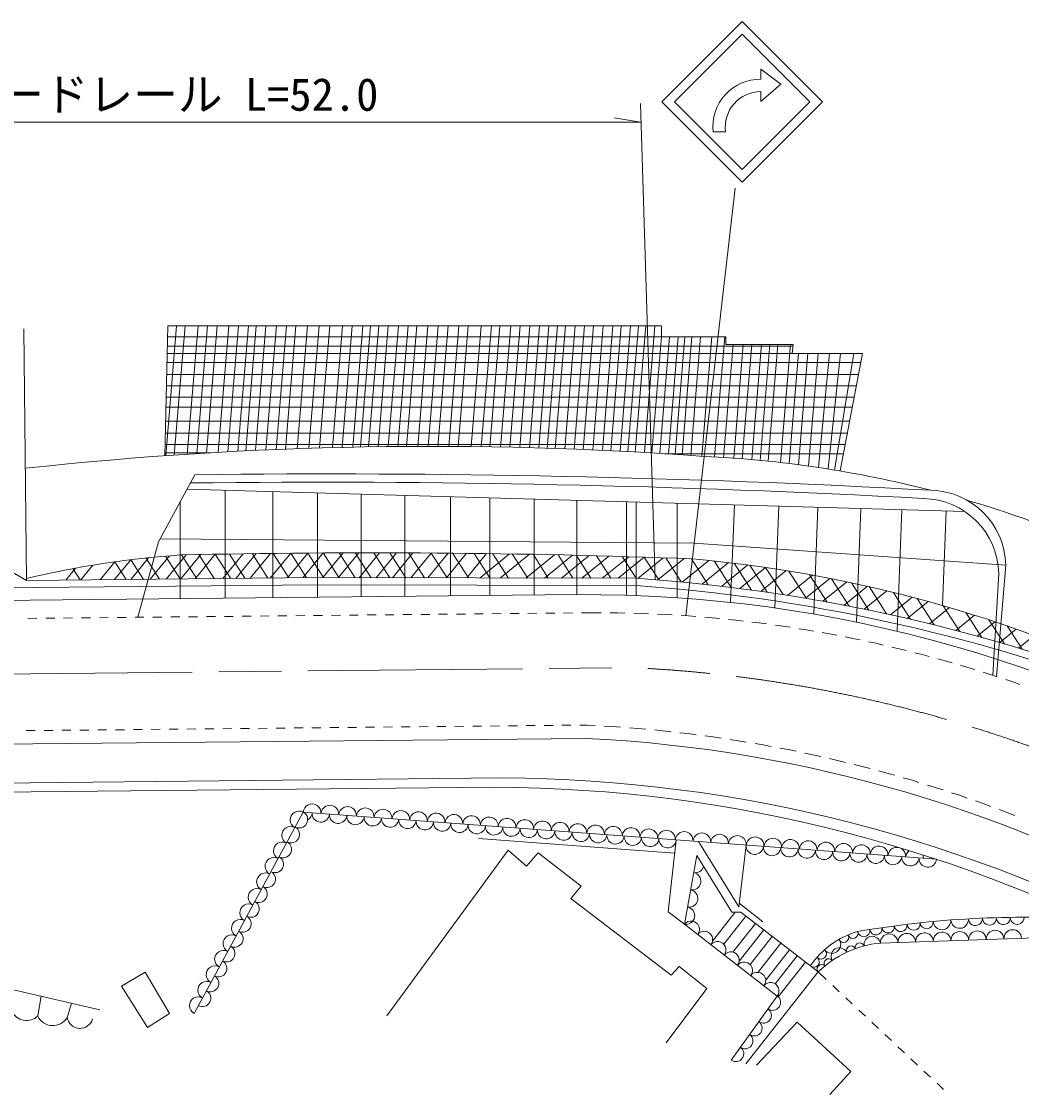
# Model space of a CAD drawing. Units: millimetres, scale not verified. Extents: x 40000 to 680000, y 20000 to 380000.
# Drawn here: x 187751 to 243747, y 269055 to 329158 of the extents above; entities that cross this region are included whole.
import ezdxf
from ezdxf.enums import TextEntityAlignment as Align

# ---------------------------------------------------------------- set-up
doc = ezdxf.new("R2010")
doc.units = ezdxf.units.MM
doc.header["$LTSCALE"] = 1000
doc.linetypes.add('CHAIN', pattern=[18.5, 12, -1.5, 3.5, -1.5])
for name, color, linetype, lineweight in [('M-BMK', 2, 'CHAIN', 13), ('M-STR-HTXT', 7, 'Continuous', 13), ('M-WORK', 1, 'Continuous', 13)]:
    doc.layers.add(name, color=color, linetype=linetype, lineweight=lineweight)
doc.styles.add('ＭＳ ゴシック', font='')
doc.styles.get('ＭＳ ゴシック').set_extended_font_data('MS Gothic')

msp = doc.modelspace()

# ---------------------------------------------------------------- linework, layer by layer
at = {"layer": 'M-BMK'}
msp.add_line((166804, 292407), (222036, 292961), dxfattribs=at)
msp.add_arc((218376, 216431), 76617, 60.13149, 87.26228, dxfattribs=at)
at = {"layer": 'M-STR-HTXT'}
for p, q in [((222404, 324560), (223230, 297893)), ((170491, 323514), (222436, 323514)), ((220936, 323764), (222436, 323514))]:
    msp.add_line(p, q, dxfattribs=at)
at = {"layer": 'M-WORK'}
for p, q in [((229146, 326479), (229146, 325926)), ((229146, 326479), (230271, 325641)), ((230271, 325641), (229146, 324684)), ((229146, 325226), (229146, 324684)), ((226473, 322976), (227178, 322976)), ((227721, 319829), (224948, 295872)), ((196438, 312119), (195829, 304838)), ((196912, 312119), (196307, 304871)), ((197637, 312119), (197036, 304920)), ((198160, 312119), (197561, 304953)), ((198700, 312119), (198104, 304986)), ((199361, 312119), (198768, 305025)), ((199900, 312119), (199310, 305055)), ((200456, 312119), (199869, 305085)), ((200895, 312119), (200309, 305107)), ((201434, 312119), (200851, 305133)), ((202025, 312119), (201443, 305160)), ((202598, 312119), (202019, 305184)), ((203121, 312119), (202543, 305205)), ((203762, 312119), (203186, 305229)), ((204419, 312119), (203846, 305251)), ((205010, 312119), (204437, 305270)), ((205735, 312119), (205164, 305290)), ((206274, 312119), (205705, 305303)), ((206865, 312119), (206296, 305316)), ((207303, 312119), (206735, 305325)), ((207759, 312119), (207191, 305333)), ((208281, 312119), (207715, 305341)), ((208855, 312119), (208289, 305348)), ((209394, 312119), (208829, 305353)), ((209883, 312119), (209318, 305357)), ((210507, 312119), (209943, 305359)), ((211081, 312119), (210516, 305360)), ((211637, 312119), (211073, 305360)), ((212244, 312119), (211679, 305358)), ((212767, 312119), (212202, 305354)), ((213492, 312119), (212927, 305347)), ((214066, 312119), (213499, 305340)), ((214538, 312119), (213971, 305333)), ((215145, 312119), (214577, 305323)), ((215668, 312119), (215099, 305312)), ((216224, 312119), (215655, 305299)), ((216764, 312119), (216193, 305285)), ((217287, 312119), (216715, 305271)), ((217759, 312119), (217186, 305256)), ((218214, 312119), (217640, 305242)), ((218754, 312119), (218178, 305223)), ((219277, 312119), (218699, 305203)), ((219783, 312119), (219203, 305183)), ((220322, 312119), (219741, 305160)), ((220862, 312119), (220279, 305136)), ((221334, 312119), (220749, 305114)), ((221857, 312119), (221269, 305088)), ((222295, 312119), (221706, 305065)), ((222705, 312119), (222114, 305043)), ((223223, 312119), (222629, 305013)), ((187891, 311934), (188041, 297845)), ((195915, 311485), (223584, 311485)), ((223584, 311485), (223041, 304989)), ((224042, 311485), (223497, 304962)), ((224524, 311485), (223976, 304931)), ((224897, 311485), (224348, 304907)), ((225295, 311485), (224743, 304881)), ((225777, 311485), (225222, 304848)), ((226403, 311485), (225845, 304803)), ((227127, 311485), (226565, 304764)), ((195915, 310970), (230945, 310970)), ((227596, 311060), (227067, 304735)), ((228162, 311060), (227630, 304697)), ((228644, 311060), (228109, 304661)), ((229186, 311060), (228647, 304617)), ((229655, 311060), (229113, 304574)), ((230101, 311060), (229555, 304530)), ((230812, 311060), (230260, 304454)), ((195905, 310557), (230896, 310557)), ((231258, 310557), (230743, 304397)), ((231788, 310557), (231267, 304330)), ((232354, 310557), (231827, 304254)), ((233001, 310557), (232371, 304176)), ((233615, 310557), (232913, 304093)), ((234353, 310557), (233281, 304033)), ((195893, 310048), (234753, 310048)), ((195878, 309388), (234626, 309388)), ((195863, 308741), (234502, 308741)), ((195848, 308113), (234381, 308113)), ((195835, 307558), (234274, 307558)), ((195816, 306771), (234123, 306771)), ((195801, 306107), (234013, 306107)), ((195785, 305457), (233870, 305457)), ((195775, 304999), (198319, 304999)), ((223749, 304946), (233772, 304946)), ((240578, 301707), (197019, 302967)), ((199165, 302905), (199165, 296856)), ((201832, 302827), (201832, 296883)), ((204326, 302755), (204326, 296908)), ((206773, 302685), (206773, 296932)), ((209221, 302614), (209221, 296957)), ((211766, 302540), (211766, 296982)), ((213981, 302476), (213981, 297005)), ((216461, 302404), (216461, 297029)), ((218855, 297053), (218855, 302335)), ((196645, 302275), (196645, 296831)), ((221620, 297022), (221620, 302255)), ((222167, 297004), (222167, 302239)), ((224466, 296891), (224466, 302173)), ((227674, 302080), (227460, 296618)), ((230149, 302008), (229926, 296309)), ((232345, 301945), (232111, 295964)), ((234755, 301875), (234506, 295511)), ((237046, 301809), (236779, 295004)), ((239525, 301737), (239318, 296447)), ((198603, 299317), (197472, 297940)), ((198603, 299317), (199472, 297960)), ((200165, 299343), (199025, 297956)), ((199392, 299330), (200264, 297968)), ((200887, 299353), (199745, 297963)), ((201696, 299364), (200551, 297971)), ((200668, 299350), (201545, 297981)), ((202825, 299376), (201680, 297982)), ((201847, 299365), (202726, 297993)), ((203784, 299384), (202640, 297992)), ((202825, 299376), (203704, 298002)), ((204639, 299390), (203498, 298000)), ((203784, 299384), (204665, 298008)), ((205763, 299395), (204624, 298008)), ((204639, 299390), (205525, 298006)), ((206649, 299397), (205507, 298006)), ((205546, 299394), (206436, 298004)), ((206437, 299397), (207330, 298002)), ((207802, 299397), (206657, 298004)), ((207480, 299398), (208375, 298000)), ((208749, 299396), (207604, 298002)), ((208381, 299396), (209277, 297998)), ((209669, 299392), (208526, 298000)), ((209420, 299393), (210314, 297996)), ((210688, 299386), (209547, 297998)), ((211638, 299378), (210502, 297996)), ((210688, 299386), (211579, 297994)), ((212678, 299368), (211549, 297994)), ((211890, 299376), (212777, 297991)), ((213798, 299354), (212679, 297991)), ((213101, 299363), (213981, 297989)), ((215079, 299335), (213426, 297990)), ((214147, 299349), (215020, 297986)), ((216199, 299316), (214567, 297987)), ((215235, 299332), (216099, 297984)), ((188041, 297845), (186349, 298812)), ((192982, 298896), (192153, 297887)), ((193874, 299013), (192955, 297895)), ((192982, 298896), (193619, 297901)), ((193874, 299013), (194580, 297911)), ((194882, 299126), (193877, 297904)), ((194712, 299109), (195474, 297920)), ((196034, 299231), (194952, 297915)), ((195824, 299214), (196645, 297932)), ((196972, 299284), (195855, 297924)), ((197796, 299301), (196671, 297932)), ((196709, 299278), (197566, 297941)), ((197681, 299299), (198544, 297951)), ((217596, 299288), (215995, 297984)), ((216394, 299312), (217246, 297982)), ((218608, 299265), (217032, 297982)), ((217793, 299283), (218629, 297979)), ((219547, 299242), (217997, 297980)), ((218802, 299260), (219624, 297977)), ((220644, 299212), (219127, 297978)), ((219949, 299231), (220753, 297975)), ((221754, 299180), (220274, 297976)), ((222620, 299153), (221171, 297974)), ((221386, 299191), (222167, 297972)), ((223681, 299118), (222264, 297965)), ((222620, 299153), (223438, 297876)), ((224850, 299076), (223381, 297880)), ((223829, 299112), (224692, 297765)), ((226235, 298971), (224746, 297760)), ((225266, 299060), (226195, 297610)), ((227349, 298849), (225870, 297646)), ((226545, 298939), (227493, 297458)), ((228424, 298716), (226958, 297523)), ((227663, 298812), (228624, 297311)), ((190782, 298539), (190230, 297867)), ((190626, 298510), (191032, 297875)), ((191754, 298709), (191070, 297876)), ((229418, 298578), (227967, 297398)), ((228533, 298701), (229503, 297187)), ((230575, 298401), (229146, 297238)), ((229418, 298578), (230394, 297053)), ((232034, 298150), (230639, 297015)), ((230720, 298376), (231702, 296842)), ((231877, 298173), (232859, 296639)), ((242470, 298245), (242144, 292537)), ((242337, 292474), (242867, 298708)), ((204326, 297595), (170890, 297290)), ((188041, 297845), (204326, 298009)), ((204326, 298009), (222167, 297972)), ((204326, 297595), (222167, 297558)), ((233012, 297966), (231643, 296852)), ((233962, 297774), (232620, 296682)), ((233114, 297941), (234096, 296407)), ((235124, 297521), (233821, 296460)), ((234218, 297720), (235201, 296186)), ((165836, 296522), (218855, 297053)), ((236204, 297269), (234939, 296240)), ((235211, 297502), (236188, 295977)), ((237621, 296913), (236410, 295928)), ((236573, 297179), (237537, 295674)), ((238517, 296672), (237345, 295718)), ((237899, 296839), (238847, 295360)), ((239706, 296334), (238588, 295424)), ((239362, 296434), (240284, 294994)), ((188111, 295723), (188611, 295728)), ((189111, 295733), (189611, 295738)), ((190111, 295743), (190611, 295749)), ((191111, 295754), (191611, 295759)), ((192111, 295764), (192611, 295769)), ((193111, 295774), (193611, 295779)), ((194111, 295784), (194611, 295789)), ((195111, 295794), (195611, 295799)), ((196111, 295804), (196611, 295809)), ((197111, 295814), (197611, 295819)), ((198111, 295824), (198611, 295829)), ((199111, 295834), (199611, 295839)), ((200111, 295844), (200611, 295849)), ((201111, 295854), (201611, 295859)), ((202111, 295864), (202611, 295869)), ((203111, 295874), (203611, 295879)), ((204111, 295884), (204611, 295889)), ((205111, 295894), (205611, 295899)), ((206110, 295904), (206610, 295909)), ((207110, 295914), (207610, 295919)), ((208110, 295924), (208610, 295929)), ((209110, 295934), (209610, 295939)), ((210110, 295944), (210610, 295949)), ((211110, 295954), (211610, 295959)), ((212110, 295964), (212610, 295969)), ((213110, 295974), (213610, 295979)), ((214110, 295984), (214610, 295989)), ((215110, 295994), (215610, 295999)), ((216110, 296004), (216610, 296009)), ((217110, 296014), (217610, 296019)), ((218110, 296024), (218610, 296029)), ((219110, 296034), (219795, 296041)), ((220209, 296039), (219795, 296041)), ((221123, 296033), (220709, 296036)), ((221536, 296023), (221123, 296033)), ((222450, 296001), (222036, 296011)), ((222863, 295983), (222450, 296001)), ((223776, 295943), (223362, 295961)), ((224189, 295918), (223776, 295943)), ((225101, 295862), (224688, 295887)), ((225513, 295828), (225101, 295862)), ((226424, 295755), (226011, 295788)), ((226835, 295714), (226424, 295755)), ((241123, 295903), (240074, 295049)), ((240625, 296058), (241520, 294660)), ((227744, 295624), (227333, 295665)), ((228155, 295576), (227744, 295624)), ((229063, 295469), (228652, 295517)), ((229473, 295413), (229063, 295469)), ((230378, 295289), (229968, 295345)), ((230787, 295225), (230378, 295289)), ((231689, 295085), (231281, 295148)), ((242251, 295538), (241260, 294732)), ((241923, 295646), (242785, 294301)), ((243455, 295126), (242532, 294375)), ((242948, 295303), (243778, 294006)), ((232097, 295014), (231689, 295085)), ((232997, 294856), (232589, 294928)), ((233403, 294778), (232997, 294856)), ((234300, 294604), (233894, 294682)), ((234704, 294517), (234300, 294604)), ((244450, 294769), (243584, 294065)), ((235598, 294327), (235193, 294413)), ((236001, 294233), (235598, 294327)), ((236891, 294026), (236488, 294120)), ((237292, 293925), (236891, 294026)), ((238178, 293701), (237777, 293802)), ((238577, 293592), (238178, 293701)), ((239459, 293352), (239059, 293461)), ((239856, 293236), (239459, 293352)), ((240733, 292980), (240336, 293096)), ((241127, 292857), (240733, 292980)), ((242000, 292584), (241605, 292708)), ((242392, 292454), (242000, 292584)), ((243259, 292165), (242866, 292296)), ((243649, 292027), (243259, 292165)), ((214017, 289696), (214517, 289701)), ((215017, 289706), (215517, 289711)), ((216017, 289716), (216517, 289721)), ((217017, 289726), (217516, 289731)), ((218016, 289737), (218516, 289742)), ((219016, 289747), (219424, 289751)), ((219883, 289724), (219424, 289751)), ((188018, 289436), (188518, 289441)), ((189018, 289446), (189518, 289451)), ((190018, 289456), (190518, 289461)), ((191018, 289466), (191518, 289471)), ((192018, 289476), (192518, 289481)), ((193018, 289486), (193518, 289491)), ((194018, 289496), (194518, 289501)), ((195018, 289506), (195518, 289511)), ((196018, 289516), (196518, 289521)), ((197018, 289526), (197517, 289531)), ((198017, 289536), (198517, 289541)), ((199017, 289546), (199517, 289551)), ((200017, 289556), (200517, 289561)), ((201017, 289566), (201517, 289571)), ((202017, 289576), (202517, 289581)), ((203017, 289586), (203517, 289591)), ((204017, 289596), (204517, 289601)), ((205017, 289606), (205517, 289611)), ((206017, 289616), (206517, 289621)), ((207017, 289626), (207517, 289631)), ((208017, 289636), (208517, 289641)), ((209017, 289646), (209517, 289651)), ((210017, 289656), (210517, 289661)), ((211017, 289666), (211517, 289671)), ((212017, 289676), (212517, 289681)), ((213017, 289686), (213517, 289691)), ((220841, 289670), (220382, 289696)), ((221298, 289635), (220841, 289670)), ((222255, 289563), (221797, 289597)), ((222712, 289520), (222255, 289563)), ((223667, 289429), (223210, 289473)), ((224123, 289378), (223667, 289429)), ((225077, 289270), (224620, 289322)), ((225532, 289210), (225077, 289270)), ((226483, 289085), (226028, 289145)), ((148712, 288296), (219345, 289004)), ((226937, 289016), (226483, 289085)), ((227885, 288873), (227431, 288942)), ((228338, 288796), (227885, 288873)), ((229284, 288636), (228831, 288713)), ((229735, 288551), (229284, 288636)), ((230678, 288373), (230226, 288458)), ((231127, 288279), (230678, 288373)), ((232066, 288084), (231617, 288177)), ((232514, 287982), (232066, 288084)), ((233449, 287769), (233002, 287871)), ((233895, 287659), (233449, 287769)), ((234827, 287429), (234381, 287539)), ((235270, 287311), (234827, 287429)), ((158298, 286220), (214702, 286786)), ((236197, 287063), (235753, 287182)), ((236638, 286937), (236197, 287063)), ((237561, 286673), (237119, 286799)), ((157877, 285703), (214281, 286269)), ((238000, 286538), (237561, 286673)), ((238917, 286256), (238478, 286391)), ((239353, 286114), (238917, 286256)), ((240265, 285815), (239828, 285958)), ((240698, 285664), (240265, 285815)), ((241604, 285349), (241171, 285500)), ((242035, 285190), (241604, 285349)), ((242935, 284859), (242504, 285017)), ((243363, 284692), (242935, 284859)), ((224334, 282581), (213346, 283395)), ((227525, 279264), (225562, 282446)), ((227937, 279770), (229271, 278737)), ((227717, 279265), (226450, 277654)), ((228319, 279049), (227077, 277471)), ((228035, 279269), (227525, 279264)), ((228035, 279269), (232360, 275922)), ((228846, 278641), (227585, 277037)), ((229315, 278279), (227938, 276527)), ((229785, 277914), (228546, 276339)), ((230277, 277534), (228993, 275901)), ((230761, 277159), (229424, 275460)), ((231186, 276830), (229948, 275256)), ((232360, 275922), (228310, 270773)), ((231655, 276467), (230126, 274522)), ((232360, 275922), (232814, 275496)), ((233179, 275154), (233544, 274812)), ((188848, 274565), (188664, 273454)), ((190550, 274174), (190309, 273360)), ((233908, 274470), (234273, 274128)), ((234638, 273786), (235003, 273444)), ((235368, 273102), (235733, 272760)), ((236097, 272418), (236462, 272076)), ((236827, 271735), (237192, 271393)), ((237557, 271051), (237921, 270709)), ((238286, 270367), (238651, 270025)), ((239016, 269683), (239381, 269341))]:
    msp.add_line(p, q, dxfattribs=at)
for points in [[(223603, 324658), (228103, 329158), (232603, 324658), (228103, 320158)], [(224310, 324658), (228103, 328451), (231896, 324658), (228103, 320865)], [(193356, 275123), (194679, 275916), (196034, 273603), (194811, 272809)]]:
    msp.add_lwpolyline(points, close=True, dxfattribs=at)
for points in [[(195771, 304834), (195942, 312119), (223584, 312119), (223584, 311485), (227197, 311485), (227197, 311060), (230956, 311060), (230896, 310557), (234851, 310557), (233587, 303982)], [(188041, 297845), (186349, 298812), (185520, 300878), (181207, 305273), (176768, 309121), (174029, 310921)], [(194267, 295785), (195420, 300005), (197452, 303770)], [(195512, 300174), (225419, 299942), (242867, 298708)], [(197415, 273601), (203529, 284872), (238980, 282234)], [(224874, 278593), (223969, 279293), (224415, 283318)], [(228330, 283026), (227912, 279568), (225656, 283225)], [(208202, 273455), (215011, 282743), (216026, 281841), (216687, 282597), (219083, 280718), (218510, 280027), (224136, 275742), (224575, 276227), (226134, 275000), (223843, 271954)], [(225562, 282446), (224874, 278593), (230069, 274572), (227495, 270983)], [(235842, 277537), (246712, 277913), (250490, 276425), (246294, 269346)], [(192142, 273808), (186391, 275130), (182854, 273281), (182492, 273281), (181004, 274057), (178289, 277291), (175881, 276536), (174601, 275077), (174027, 275077)], [(228903, 270708), (231193, 273116), (234192, 270354), (233011, 269055)]]:
    msp.add_lwpolyline(points, dxfattribs=at)
for centre, radius, start, end in [((229138, 323247), 2679, 89.82588, 185.80957), ((229138, 323247), 1979, 89.76429, 187.87579), ((210596, 96535), 208825, 85.77513, 96.21904), ((223216, 242774), 62080, 75.59175, 87.44788), ((205002, -316518), 620334, 86.88936, 90.69731), ((204605, -316981), 620334, 86.88936, 90.68365), ((238178, 298147), 4293, 1.30896, 88.81625), ((238575, 298610), 4293, 1.30896, 88.81625), ((223216, 242774), 62080, 62.82408, 73.64818), ((207374, -175585), 474983, 87.83508, 91.29428), ((200117, 248014), 51380, 93.87466, 103.59481), ((218670, 224595), 74759, 65.29035, 84.89875), ((215454, 200526), 97677, 69.43013, 86.05938), ((215343, 200120), 97677, 69.43013, 85.99358), ((219387, 222296), 74759, 57.64622, 90.40732), ((215685, 212475), 76617, 59.99261, 87.26228), ((214363, 207096), 79690, 61.36533, 89.7564), ((213942, 206579), 79690, 61.36533, 89.7564), ((203294, 284439), 493, 61.5192, 241.5192), ((204025, 284835), 497, 355.74314, 175.74314), ((205017, 284762), 497, 355.74314, 175.74314), ((206009, 284688), 497, 355.74314, 175.74314), ((207002, 284614), 497, 355.74314, 175.74314), ((207994, 284540), 497, 355.74314, 175.74314), ((208986, 284466), 497, 355.74314, 175.74314), ((209978, 284392), 497, 355.74314, 175.74314), ((203303, 284456), 474, 241.5192, 61.5192), ((203540, 284872), 487, 299.19672, 355.74314), ((204511, 284799), 487, 175.74314, 355.74314), ((205482, 284727), 487, 175.74314, 355.74314), ((206453, 284655), 487, 175.74314, 355.74314), ((207424, 284583), 487, 175.74314, 355.74314), ((208395, 284510), 487, 175.74314, 355.74314), ((209366, 284438), 487, 175.74314, 355.74314), ((210337, 284366), 487, 175.74314, 355.74314), ((210970, 284319), 497, 355.74314, 175.74314), ((211308, 284293), 487, 175.74314, 355.74314), ((211962, 284245), 497, 355.74314, 175.74314), ((212954, 284171), 497, 355.74314, 175.74314), ((213946, 284097), 497, 355.74314, 175.74314), ((214938, 284023), 497, 355.74314, 175.74314), ((215930, 283949), 497, 355.74314, 175.74314), ((216922, 283876), 497, 355.74314, 175.74314), ((217914, 283802), 497, 355.74314, 175.74314), ((202824, 283572), 493, 61.5192, 241.5192), ((202851, 283622), 474, 241.5192, 61.5192), ((212279, 284221), 487, 175.74314, 355.74314), ((213249, 284149), 487, 175.74314, 355.74314), ((214220, 284077), 487, 175.74314, 355.74314), ((215191, 284004), 487, 175.74314, 355.74314), ((216162, 283932), 487, 175.74314, 355.74314), ((217133, 283860), 487, 175.74314, 355.74314), ((218104, 283788), 487, 175.74314, 355.74314), ((218906, 283728), 497, 355.74314, 175.74314), ((219075, 283715), 487, 175.74314, 355.74314), ((219898, 283654), 497, 355.74314, 175.74314), ((220890, 283580), 497, 355.74314, 175.74314), ((221882, 283506), 497, 355.74314, 175.74314), ((222874, 283433), 497, 355.74314, 175.74314), ((223866, 283359), 497, 355.74314, 175.74314), ((224858, 283285), 497, 355.74314, 175.74314), ((225850, 283211), 497, 355.74314, 175.74314), ((202354, 282705), 493, 61.5192, 241.5192), ((202399, 282788), 474, 241.5192, 61.5192), ((220046, 283643), 487, 175.74314, 355.74314), ((221017, 283571), 487, 175.74314, 355.74314), ((221988, 283498), 487, 175.74314, 355.74314), ((222959, 283426), 487, 175.74314, 355.74314), ((223930, 283354), 487, 175.74314, 355.74314), ((226842, 283137), 497, 355.74314, 175.74314), ((227834, 283063), 497, 355.74314, 175.74314), ((228826, 282989), 497, 355.74314, 175.74314), ((229818, 282916), 497, 355.74314, 175.74314), ((230810, 282842), 497, 355.74314, 175.74314), ((231802, 282768), 497, 355.74314, 175.74314), ((232794, 282694), 497, 355.74314, 175.74314), ((233786, 282620), 497, 355.74314, 175.74314), ((228814, 282990), 486, 175.74314, 355.74314), ((229782, 282918), 486, 175.74314, 355.74314), ((230750, 282846), 486, 175.74314, 355.74314), ((231719, 282774), 486, 175.74314, 355.74314), ((232687, 282702), 486, 175.74314, 355.74314), ((233655, 282630), 486, 175.74314, 355.74314), ((234623, 282558), 486, 175.74314, 355.74314), ((234778, 282546), 497, 355.74314, 175.74314), ((235592, 282486), 486, 175.74314, 355.74314), ((235770, 282473), 497, 355.74314, 175.74314), ((236762, 282399), 497, 355.74314, 175.74314), ((237754, 282325), 497, 127.06443, 175.74314), ((201883, 281838), 493, 61.5192, 241.5192), ((201946, 281954), 474, 241.5192, 61.5192), ((236560, 282414), 486, 175.74314, 355.74314), ((237528, 282342), 486, 175.74314, 355.74314), ((238496, 282270), 486, 175.74314, 355.74314), ((237754, 282325), 497, 355.74314, 18.03342), ((201413, 280971), 493, 61.5192, 241.5192), ((201494, 281121), 474, 241.5192, 61.5192), ((225304, 281001), 489, 259.88283, 79.88283), ((225476, 281965), 489, 259.88283, 343.45831), ((201042, 280287), 474, 241.5192, 61.5192), ((200942, 280104), 493, 61.5192, 241.5192), ((225132, 280038), 489, 259.88283, 79.88283), ((200472, 279237), 493, 61.5192, 241.5192), ((200590, 279453), 474, 241.5192, 61.5192), ((224960, 279074), 489, 259.88283, 79.88283), ((200137, 278620), 474, 241.5192, 61.5192), ((243883, 224220), 54764, 86.22786, 99.79194), ((240279, 278859), 496, 184.29355, 4.29355), ((241165, 278910), 391, 182.027, 2.027), ((241947, 278937), 391, 182.027, 2.027), ((242728, 278965), 391, 182.027, 2.027), ((243507, 278976), 388, 179.58261, 359.58261), ((200002, 278370), 493, 61.5192, 241.5192), ((225245, 278305), 469, 322.25845, 142.25845), ((234911, 278239), 346, 188.70618, 8.70618), ((235595, 278343), 346, 188.70618, 8.70618), ((236279, 278448), 346, 188.70618, 8.70618), ((236983, 278542), 364, 186.47639, 6.47639), ((237707, 278624), 364, 186.47639, 6.47639), ((238432, 278706), 364, 186.47639, 6.47639), ((239289, 278784), 496, 184.29355, 4.29355), ((243253, 277793), 494, 1.98225, 181.98225), ((199531, 277503), 493, 61.5192, 241.5192), ((199685, 277786), 474, 241.5192, 61.5192), ((225987, 277731), 469, 322.25845, 142.25845), ((235947, 273501), 4884, 106.38554, 145.56465), ((233126, 277457), 495, 215.49171, 35.49171), ((233789, 277855), 283, 203.03237, 23.03237), ((234309, 278076), 283, 203.03237, 23.03237), ((235388, 277458), 461, 9.83885, 189.83885), ((236336, 277554), 494, 1.98225, 181.98225), ((237324, 277588), 494, 1.98225, 181.98225), ((238313, 277622), 494, 1.98225, 181.98225), ((239301, 277656), 494, 1.98225, 181.98225), ((240289, 277690), 494, 1.98225, 181.98225), ((241277, 277725), 494, 1.98225, 181.98225), ((242265, 277759), 494, 1.98225, 181.98225), ((199061, 276636), 493, 61.5192, 241.5192), ((199233, 276952), 474, 241.5192, 61.5192), ((226729, 277156), 469, 322.25845, 142.25845), ((232522, 276943), 303, 228.43443, 48.43443), ((236358, 271861), 5699, 95.19626, 134.56251), ((233552, 276799), 470, 29.61373, 209.61373), ((234204, 277118), 258, 24.89011, 199.68041), ((234690, 277292), 258, 19.68041, 194.47072), ((198780, 276119), 474, 241.5192, 61.5192), ((227471, 276582), 469, 322.25845, 142.25845), ((228214, 276008), 469, 322.25845, 142.25845), ((232120, 276489), 303, 228.43443, 48.43443), ((232947, 276405), 254, 39.45529, 214.33792), ((198590, 275769), 493, 61.5192, 241.5192), ((228956, 275433), 469, 322.25845, 142.25845), ((232555, 276083), 254, 44.57267, 219.45529), ((198120, 274902), 493, 61.5192, 241.5192), ((198328, 275285), 474, 241.5192, 61.5192), ((229698, 274859), 469, 322.25845, 142.25845), ((197876, 274451), 474, 241.5192, 61.5192), ((197650, 274035), 493, 61.5192, 241.5192), ((229811, 274213), 442, 234.35549, 54.35549), ((188036, 274098), 899, 204.26624, 314.25944), ((229297, 273495), 442, 234.35549, 54.35549), ((189512, 273847), 934, 204.9023, 328.56684), ((191030, 273495), 734, 190.57782, 343.62088), ((228782, 272777), 442, 234.35549, 54.35549), ((228267, 272060), 442, 234.35549, 54.35549), ((227753, 271342), 442, 234.35549, 54.35549)]:
    msp.add_arc(centre, radius, start, end, dxfattribs=at)

# ---------------------------------------------------------------- texts
at = {"layer": 'M-STR-HTXT', "style": 'ＭＳ ゴシック'}
msp.add_text('ガードレール L=52.0', height=1833, dxfattribs=at).set_placement((195871, 323605), align=Align.BOTTOM_CENTER)

doc.saveas('drawing.dxf')
